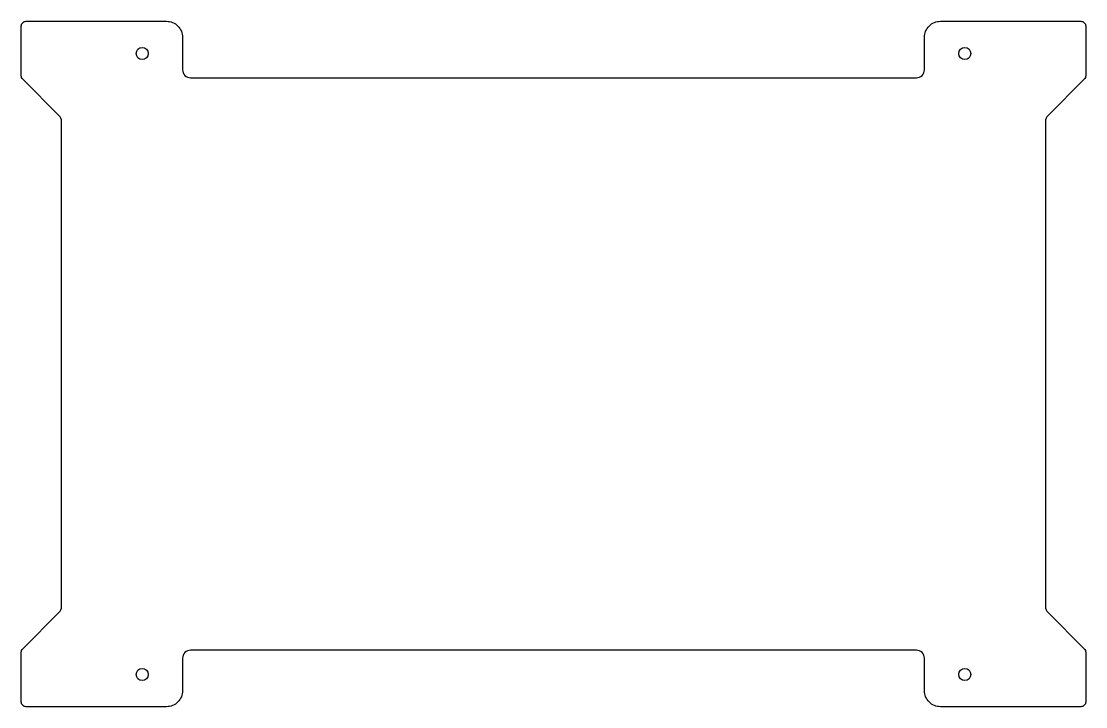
# Model space of a CAD drawing. Extents: x -330 to 330, y -212 to 212.
import ezdxf

# ---------------------------------------------------------------- set-up
doc = ezdxf.new("R2010")
doc.units = 0

msp = doc.modelspace()

# ---------------------------------------------------------------- linework, layer by layer
at = {"layer": '1'}
msp.add_lwpolyline([(330, 209.5), (330, 178.74, -0.198912), (329.12, 176.62), (306.46, 153.96, 0.198912), (305, 150.43), (305, -150.43, 0.198912), (306.46, -153.96), (329.12, -176.62, -0.198912), (330, -178.74), (330, -209.5, -0.414214), (327, -212.5), (240, -212.5, -0.414214), (230, -202.5), (230, -182.5, 0.414214), (225, -177.5), (-225, -177.5, 0.414214), (-230, -182.5), (-230, -202.5, -0.414214), (-240, -212.5), (-327, -212.5, -0.414214), (-330, -209.5), (-330, -178.74, -0.198912), (-329.12, -176.62), (-306.46, -153.96, 0.198912), (-305, -150.43), (-305, 150.43, 0.198912), (-306.46, 153.96), (-329.12, 176.62, -0.198912), (-330, 178.74), (-330, 209.5, -0.414214), (-327, 212.5), (-240, 212.5, -0.414214), (-230, 202.5), (-230, 182.5, 0.414214), (-225, 177.5), (225, 177.5, 0.414214), (230, 182.5), (230, 202.5, -0.414214), (240, 212.5), (327, 212.5, -0.414214)], format="xyb", close=True, dxfattribs=at)
for centre in [(-255, 192.5), (255, 192.5), (-255, -192.5), (255, -192.5)]:
    msp.add_circle(centre, 3.75, dxfattribs=at)

doc.saveas('drawing.dxf')
